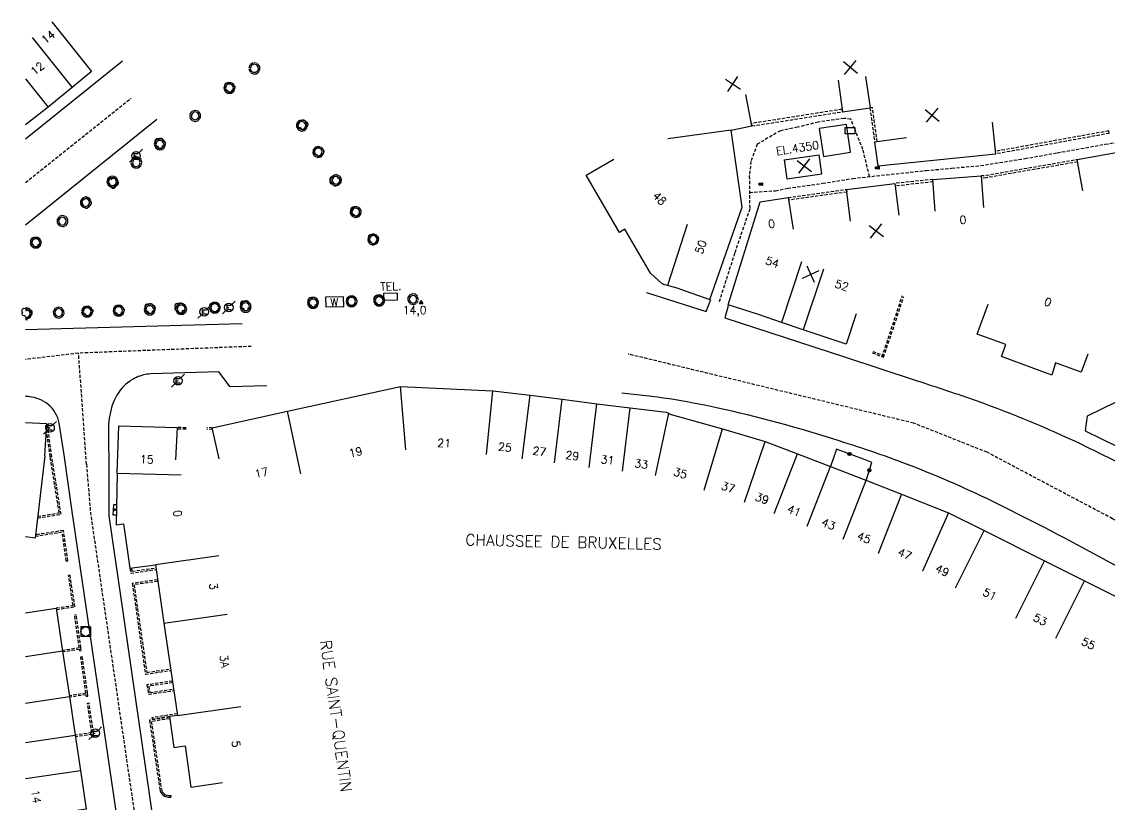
# Model space of a CAD drawing. Header units: millimetres. Extents: x 126999 to 128001, y 153000 to 154000.
# Drawn here: x 126999.4 to 127169.2, y 153793 to 153915.2 of the extents above; entities that cross this region are included whole.
import ezdxf
from ezdxf.enums import TextEntityAlignment as Align

# ---------------------------------------------------------------- set-up
doc = ezdxf.new("R2010")
doc.units = ezdxf.units.MM
doc.linetypes.add('DASHED', pattern=[0.75, 0.5, -0.25])
doc.layers.get('0').update_dxf_attribs({"linetype": 'CONTINUOUS'})
for name, color, linetype in [('W0001', 6, 'DASHED'), ('W0008', 7, 'CONTINUOUS'), ('W0100', 7, 'CONTINUOUS'), ('W0112', 1, 'DASHED'), ('W0300', 7, 'CONTINUOUS'), ('W0322', 7, 'CONTINUOUS'), ('W0400', 7, 'CONTINUOUS'), ('W0420', 7, 'CONTINUOUS'), ('W0471', 7, 'CONTINUOUS'), ('W0851', 7, 'CONTINUOUS'), ('W0984', 7, 'CONTINUOUS'), ('W0989', 7, 'CONTINUOUS'), ('W0991', 7, 'CONTINUOUS'), ('W1102', 7, 'CONTINUOUS'), ('W1471', 7, 'CONTINUOUS')]:
    doc.layers.add(name, color=color, linetype=linetype)
doc.styles.get("Standard").update_dxf_attribs({"font": 'romans.shx', "width": 0.85})

# ---------------------------------------------------------------- blocks, each defined once
blk = doc.blocks.new('t991o')
at = {"color": 0, "linetype": 'Continuous'}
for p, q in [((-1, 1), (1, -1)), ((-1, -1), (1, 1))]:
    blk.add_line(p, q, dxfattribs=at)
blk = doc.blocks.new('t322o')
at = {"color": 0, "linetype": 'Continuous'}
for radius in [0.25, 0.15]:
    blk.add_circle((0, 0), radius, dxfattribs=at)
blk = doc.blocks.new('T471')
for p, q in [((-0.333334, 0.333334), (-0.333334, -0.333334)), ((-0.333334, 0.333334), (0.333334, 0.333334)), ((-0.333334, 0), (0, 0)), ((0.500001, 0.500001), (1.000002, 1.000002)), ((-0.500001, -0.500001), (-1.000002, -1.000002)), ((-0.333334, -0.333334), (0.333334, -0.333334))]:
    blk.add_line(p, q)
blk.add_ellipse((0, 0), major_axis=(0.471405, 0.471405), ratio=1, start_param=5.4977871438, end_param=11.780972451)
blk = doc.blocks.new('T300')
for p, q in [((-0.8, 0.51), (-0.86, 0.34)), ((-0.86, 0.34), (-0.86, 0.17)), ((-0.86, 0.17), (-0.74, 0.06)), ((-0.69, 0.63), (-0.8, 0.51)), ((-0.8, -0.06), (-0.74, 0.06)), ((-0.74, 0.06), (-0.69, 0.11)), ((-0.57, 0.69), (-0.69, 0.63)), ((-0.46, 0.69), (-0.57, 0.69)), ((-0.29, 0.63), (-0.46, 0.69)), ((-0.29, 0.63), (-0.17, 0.74)), ((-0.23, 0.57), (-0.29, 0.63)), ((-0.17, 0.74), (-0.06, 0.8)), ((-0.06, 0.8), (0.06, 0.8)), ((0.06, 0.8), (0.23, 0.74)), ((0.23, 0.74), (0.34, 0.63)), ((0.34, 0.63), (0.4, 0.51)), ((0.46, 0.46), (0.34, 0.46)), ((0.4, 0.51), (0.4, 0.46)), ((0.57, 0.4), (0.46, 0.46)), ((0.57, 0.4), (0.69, 0.29)), ((0.69, 0.29), (0.74, 0.17)), ((0.74, 0.06), (0.69, -0.17)), ((0.74, 0.17), (0.74, 0.06)), ((-0.8, -0.17), (-0.8, -0.06)), ((-0.8, -0.23), (-0.8, -0.17)), ((-0.74, -0.34), (-0.8, -0.23)), ((-0.69, -0.4), (-0.74, -0.34)), ((-0.51, -0.46), (-0.69, -0.4)), ((-0.4, -0.46), (-0.51, -0.46)), ((-0.4, -0.46), (-0.34, -0.46)), ((-0.34, -0.46), (-0.34, -0.4)), ((-0.34, -0.51), (-0.34, -0.46)), ((-0.29, -0.63), (-0.34, -0.51)), ((-0.17, -0.74), (-0.29, -0.63)), ((-0.06, -0.8), (-0.17, -0.74)), ((0.06, -0.8), (-0.06, -0.8)), ((0.17, -0.74), (0.06, -0.8)), ((0.23, -0.69), (0.17, -0.74)), ((0.29, -0.46), (0.23, -0.46)), ((0.29, -0.63), (0.23, -0.69)), ((0.46, -0.4), (0.29, -0.46)), ((0.34, -0.51), (0.29, -0.63)), ((0.34, -0.51), (0.34, -0.46)), ((0.57, -0.34), (0.46, -0.4)), ((0.63, -0.29), (0.57, -0.34)), ((0.69, -0.17), (0.63, -0.29))]:
    blk.add_line(p, q)
blk = doc.blocks.new('T851')
for p, q in [((-0.25, -0.15), (0, 0.32)), ((0, 0.32), (0.25, -0.15)), ((-0.25, -0.15), (0.25, -0.15))]:
    blk.add_line(p, q)
for major_axis in [(-0.106, 0.106), (-0.0354, 0.0354), (-0.0236, 0.0236)]:
    blk.add_ellipse((0, 0), major_axis=major_axis, ratio=1, start_param=3.926991, end_param=10.210176)
blk = doc.blocks.new('T420')
for p, q in [((0.75, 0.75), (-0.75, 0.75)), ((-0.75, 0.75), (-0.75, -0.75)), ((0.75, 0.75), (0.75, -0.75)), ((0.75, -0.75), (-0.75, -0.75))]:
    blk.add_line(p, q)
blk.add_ellipse((0, 0), major_axis=(-0.53, 0.53), ratio=1, start_param=3.926991, end_param=10.210176)
blk = doc.blocks.new('T400')
for p, q in [((-0.15, 0.3), (0.15, 0.3)), ((-0.15, -0.25), (-0.15, 0.3)), ((-0.15, 0.15), (0.15, 0.15)), ((-0.15, 0), (0.15, 0)), ((0.15, 0.3), (0.15, -0.25)), ((-0.15, -0.15), (0.15, -0.15)), ((-0.15, -0.25), (-0.15, -0.3)), ((-0.15, -0.3), (0.15, -0.3)), ((0.15, -0.3), (0.15, -0.25))]:
    blk.add_line(p, q)
blk = doc.blocks.new('T1471')
at = {"color": 0, "linetype": 'Continuous', "flags": 128}
blk.add_lwpolyline([(-0.75, -0.5), (-0.75, 0.5), (0.75, 0.5), (0.75, -0.5), (-0.75, -0.5)], dxfattribs=at)

msp = doc.modelspace()

# ---------------------------------------------------------------- linework, layer by layer
at = {"layer": 'W0001'}
msp.add_line((127131.79, 153890.99), (127130.74, 153895.2), dxfattribs=at)
for points in [[(127000, 153890.09), (127016.47, 153903.24)], [(127130.74, 153895.2), (127129.48, 153898.42), (127128.86, 153899.93), (127127.78, 153900.08), (127123.76, 153899.49), (127120.53, 153898.68), (127117.87, 153898.15), (127114.25, 153896.05), (127113.27, 153893.37), (127113.01, 153891.07), (127113.07, 153885.93), (127110.72, 153879.03), (127108.27, 153871.38)], [(127113.04, 153888.5), (127117.08, 153888.79), (127119.02, 153889.19), (127124.45, 153889.94), (127129.15, 153890.7), (127134.42, 153891.28), (127140.6, 153891.94), (127144.6, 153892.3), (127149.13, 153892.71), (127156.07, 153893.81), (127161.09, 153894.7), (127168.58, 153896.04), (127177.21, 153897.45)], [(127387.44, 153719.79), (127267.12, 153784.97), (127169.72, 153837.57), (127150.15, 153847.94), (127138.65, 153852.5), (127138.65, 153852.5), (127138.65, 153852.5), (127094.09, 153863.28)]]:
    msp.add_lwpolyline(points, dxfattribs=at)
at = {"layer": 'W0001', "flags": 128}
for points in [[(127035.25, 153864.48), (127008.28, 153863.42), (127000, 153862.44)], [(127009.51, 153846.08), (127009.1, 153851.94), (127008.28, 153863.42), (127008.28, 153863.42)], [(127009.51, 153846.08), (127010.14, 153838.52), (127020.6, 153766.88), (127024.02, 153743.57), (127025.34, 153734.58), (127028.72, 153711.26), (127031.16, 153694.41), (127000, 153689.74)]]:
    msp.add_lwpolyline(points, dxfattribs=at)
at = {"layer": 'W0008'}
msp.add_lwpolyline([(127000, 153896.88), (127015.12, 153909.06)], dxfattribs=at)
at = {"layer": 'W0008', "flags": 128}
for points in [[(127020.51, 153899.88), (127000, 153883.39)], [(127096.96, 153872.88), (127106.28, 153869.9), (127106.99, 153871.82)], [(127000, 153867.1), (127033.82, 153868.03)], [(127012.99, 153844.62), (127013.02, 153838), (127014.85, 153825.51), (127021.04, 153782.74)]]:
    msp.add_lwpolyline(points, dxfattribs=at)
for points in [[(127109.72, 153870.8), (127109.2, 153868.96), (127127.86, 153862.83), (127139.04, 153859.17, -0.0067), (127148.56, 153855.97, -0.0253), (127164.76, 153849.24, -0.0045), (127170.41, 153846.47, 0.134), (127170.27, 153844.93, 0.1898), (127171.28, 153843.77), (127232.77, 153810.54), (127270.08, 153790.42), (127384.07, 153729.04), (127384.07, 153729.04)], [(127037.66, 153858.31), (127031.94, 153858.14), (127030.16, 153860.5), (127019.55, 153860.17, 0.0978), (127017.34, 153859.64, 0.0871), (127015.42, 153858.34, 0.1207), (127013.5, 153855.13, 0.0803), (127012.94, 153851.41), (127012.99, 153844.63)], [(127006.04, 153847.53), (127005.25, 153852.47, 0.1785), (127003.53, 153855.43, 0.1357), (127000.61, 153856.62, 0.012199), (127000, 153856.69)], [(127000, 153745.45), (127013.19, 153745.9), (127014.56, 153745.98), (127015.77, 153746.15, 0.1883), (127019.25, 153748.07, 0.2033), (127020.16, 153751.02), (127017.41, 153769.52), (127007.25, 153839.04), (127006.04, 153847.53), (127006.04, 153847.53)]]:
    msp.add_lwpolyline(points, format="xyb", dxfattribs=at)
at = {"layer": 'W0008'}
msp.add_lwpolyline([(127348.53, 153733.98), (127264.15, 153779.53), (127227.11, 153799.53), (127194.61, 153817.1), (127168.15, 153831.36, 0.0103), (127151.75, 153839.91, 0.0212), (127138.27, 153845.83, 0.0154), (127127.05, 153849.72, 0.0243), (127107.89, 153854.89, 0.032172), (127093.12, 153857.17, -16.56692), (127093.12, 153857.17)], format="xyb", dxfattribs=at)
at = {"layer": 'W0100'}
for p, q in [((127126.86, 153906.03), (127127.57, 153901.08)), ((127131.16, 153906.64), (127131.86, 153901.7)), ((127127.57, 153901.08), (127131.86, 153901.7)), ((127128.16, 153899.11), (127123.94, 153898.49)), ((127118.43, 153893.63), (127123.92, 153894.38)), ((127124.35, 153891.4), (127123.92, 153894.38)), ((127013.73, 153838.97), (127014.19, 153838.95)), ((127014.19, 153838.95), (127013.86, 153838.81)), ((127014.19, 153838.95), (127013.87, 153839.11))]:
    msp.add_line(p, q, dxfattribs=at)
at = {"layer": 'W0100', "flags": 128}
for points in [[(127010.29, 153907.39), (127010.29, 153907.39), (127010.29, 153907.39), (127007.29, 153904.91), (127003.53, 153901.85), (127000, 153899.06)], [(127058.09, 153872.77), (127055.89, 153872.75), (127055.9, 153871.71), (127058.1, 153871.73), (127058.09, 153872.77), (127058.09, 153872.77)], [(127049.69, 153870.7), (127049.66, 153872.2), (127046.84, 153872.14), (127046.88, 153870.64), (127049.69, 153870.7), (127049.69, 153870.7)], [(127165.87, 153863.24), (127164.83, 153860.43), (127160.84, 153861.9), (127160.26, 153859.97), (127152.37, 153862.89), (127153.06, 153864.75), (127148.57, 153866.4), (127150.31, 153871.09), (127150.31, 153871.09)], [(127129.71, 153869.57), (127128.14, 153864.83), (127121.44, 153867.04), (127118.01, 153868.2), (127114.46, 153869.46)], [(127030.23, 153846.91), (127029.15, 153851.78), (127040.88, 153854.36), (127058.57, 153858.2), (127072.95, 153857.54), (127078.77, 153856.85), (127083.81, 153856.22), (127089.21, 153855.5), (127094.42, 153854.91), (127100.03, 153854.19), (127100.45, 153854.07), (127100.46, 153853.93), (127108.82, 153851.62), (127115.5, 153849.62), (127120.51, 153847.73), (127125.66, 153845.73), (127131.19, 153843.6), (127136.77, 153841.43), (127144.13, 153838.49), (127149.7, 153835.73), (127159.08, 153831), (127165.35, 153827.89), (127174.2, 153823.45)], [(127170.26, 153855.78), (127165.76, 153853.61), (127165.46, 153851.27), (127170.54, 153848.79), (127183.91, 153855.22), (127187.29, 153848.19), (127191.8, 153850.36), (127191.8, 153850.36)], [(127003.02, 153847.37), (127003.31, 153852.39), (127000, 153852.52)], [(127003.02, 153847.37), (127001.51, 153834.56), (127000, 153834.73)], [(127014.32, 153844.69), (127014.32, 153844.69), (127014.13, 153836.63), (127015.3, 153836.75), (127016.31, 153829.83), (127020.3, 153830.39), (127021.6, 153821.27), (127023.74, 153806.86), (127022.48, 153806.68), (127023.17, 153801.84), (127024.9, 153802.09), (127025.83, 153795.67), (127030.78, 153796.38), (127030.78, 153796.38)], [(127014.17, 153838.13), (127013.67, 153838.15), (127013.78, 153839.79), (127014.21, 153839.78), (127014.21, 153839.78)], [(127000, 153822.9), (127004.8, 153823.61), (127005.78, 153816.88), (127006.86, 153809.82), (127007.75, 153803.79), (127008.56, 153798.26), (127009.45, 153792.23), (127004.5, 153791.5), (127004.5, 153791.5)]]:
    msp.add_lwpolyline(points, dxfattribs=at)
at = {"layer": 'W0100'}
for points in [[(127102.13, 153873.46), (127106.85, 153871.81), (127111.88, 153886.2), (127110.19, 153898.25), (127113.41, 153898.89), (127112.44, 153903.79)], [(127123.94, 153898.49), (127124.59, 153894.14), (127128.8, 153894.78), (127128.16, 153899.11)], [(127137.54, 153897.05), (127132.58, 153896.37), (127133.09, 153892.67), (127151.48, 153894.52), (127150.98, 153899.5)], [(127165.08, 153888.75), (127164.2, 153893.67), (127182.13, 153896.88)], [(127118.43, 153893.63), (127118.85, 153890.65), (127124.35, 153891.4)], [(127128.8, 153884.02), (127128.18, 153888.98), (127135.75, 153889.92), (127136.36, 153884.95)], [(127142.05, 153885.58), (127141.67, 153890.56), (127149.19, 153891.13), (127149.57, 153886.15)], [(127114.46, 153869.46), (127109.69, 153870.95), (127114.69, 153887.03), (127119.05, 153887.72), (127119.83, 153882.78)], [(127014.32, 153844.69), (127014.58, 153852.08), (127023.69, 153851.81), (127023.44, 153846.79), (127023.44, 153846.79)]]:
    msp.add_lwpolyline(points, dxfattribs=at)
at = {"layer": 'W0100', "flags": 128}
msp.add_lwpolyline([(127102.13, 153873.46), (127100.24, 153874.01, -0.1037), (127099.34, 153874.29), (127097.6, 153875.9), (127093.58, 153882.77), (127092.74, 153882.28), (127087.54, 153891.19), (127091.85, 153893.71), (127091.85, 153893.71)], format="xyb", dxfattribs=at)
at = {"layer": 'W0112'}
for p, q in [((127035.54, 153908.76), (127035.02, 153908.42)), ((127035.6, 153908.52), (127035.22, 153908.27)), ((127036.17, 153908.67), (127035.54, 153908.76)), ((127036.05, 153908.45), (127035.6, 153908.52)), ((127036.34, 153908.1), (127036.05, 153908.45)), ((127036.57, 153908.18), (127036.17, 153908.67)), ((127035.02, 153908.42), (127034.85, 153907.81)), ((127034.85, 153907.81), (127035.14, 153907.24)), ((127035.22, 153908.27), (127035.1, 153907.83)), ((127035.1, 153907.83), (127035.3, 153907.42)), ((127035.14, 153907.24), (127035.55, 153907.03)), ((127035.3, 153907.42), (127035.6, 153907.27)), ((127035.55, 153907.03), (127036.01, 153907.05)), ((127035.6, 153907.27), (127035.93, 153907.29)), ((127035.93, 153907.29), (127036.21, 153907.47)), ((127036.01, 153907.05), (127036.4, 153907.31)), ((127036.21, 153907.47), (127036.36, 153907.77)), ((127036.36, 153907.77), (127036.34, 153908.1)), ((127036.4, 153907.31), (127036.6, 153907.72)), ((127036.6, 153907.72), (127036.57, 153908.18)), ((127031.1, 153905.3), (127030.96, 153904.78)), ((127031.52, 153905.64), (127031.1, 153905.3)), ((127031.31, 153905.16), (127031.21, 153904.79)), ((127031.61, 153905.4), (127031.31, 153905.16)), ((127032.06, 153905.66), (127031.52, 153905.64)), ((127031.99, 153905.42), (127031.61, 153905.4)), ((127032.31, 153905.21), (127031.99, 153905.42)), ((127032.51, 153905.36), (127032.06, 153905.66)), ((127032.45, 153904.85), (127032.31, 153905.21)), ((127032.7, 153904.86), (127032.51, 153905.36)), ((127030.96, 153904.78), (127031.15, 153904.28)), ((127031.15, 153904.28), (127031.6, 153903.98)), ((127031.21, 153904.79), (127031.35, 153904.43)), ((127031.35, 153904.43), (127031.67, 153904.22)), ((127031.6, 153903.98), (127032.14, 153904.01)), ((127031.67, 153904.22), (127032.05, 153904.24)), ((127032.05, 153904.24), (127032.35, 153904.48)), ((127032.14, 153904.01), (127032.56, 153904.34)), ((127032.35, 153904.48), (127032.45, 153904.85)), ((127032.56, 153904.34), (127032.7, 153904.86)), ((127131.85, 153901.69), (127132.58, 153896.37)), ((127025.94, 153901.14), (127025.65, 153900.69)), ((127025.65, 153900.69), (127025.67, 153900.16)), ((127025.67, 153900.16), (127026.01, 153899.73)), ((127026.1, 153900.95), (127025.89, 153900.63)), ((127025.89, 153900.63), (127025.91, 153900.24)), ((127025.91, 153900.24), (127026.15, 153899.94)), ((127026.45, 153901.33), (127025.94, 153901.14)), ((127026.46, 153901.08), (127026.1, 153900.95)), ((127026.15, 153899.94), (127026.52, 153899.84)), ((127026.97, 153901.19), (127026.45, 153901.33)), ((127026.83, 153900.98), (127026.46, 153901.08)), ((127026.52, 153899.84), (127026.87, 153899.98)), ((127027.07, 153900.68), (127026.83, 153900.98)), ((127026.87, 153899.98), (127027.09, 153900.3)), ((127027.3, 153900.77), (127026.97, 153901.19)), ((127027.03, 153899.78), (127027.33, 153900.23)), ((127027.09, 153900.3), (127027.07, 153900.68)), ((127027.33, 153900.23), (127027.3, 153900.77)), ((127113.41, 153898.89), (127127.56, 153901.11)), ((127127.56, 153901.11), (127127.5, 153901.5)), ((127026.01, 153899.73), (127026.53, 153899.59)), ((127026.53, 153899.59), (127027.03, 153899.78)), ((127042.33, 153899.28), (127042.29, 153898.74)), ((127042.29, 153898.74), (127042.58, 153898.28)), ((127042.67, 153899.69), (127042.33, 153899.28)), ((127042.56, 153899.18), (127042.53, 153898.8)), ((127042.53, 153898.8), (127042.74, 153898.48)), ((127042.8, 153899.48), (127042.56, 153899.18)), ((127042.58, 153898.28), (127043.07, 153898.08)), ((127043.19, 153899.82), (127042.67, 153899.69)), ((127042.74, 153898.48), (127043.09, 153898.33)), ((127043.18, 153899.57), (127042.8, 153899.48)), ((127043.09, 153898.33), (127043.46, 153898.43)), ((127043.53, 153899.43), (127043.18, 153899.57)), ((127043.69, 153899.62), (127043.19, 153899.82)), ((127043.46, 153898.43), (127043.71, 153898.72)), ((127043.74, 153899.1), (127043.53, 153899.43)), ((127043.6, 153898.21), (127043.94, 153898.63)), ((127043.98, 153899.16), (127043.69, 153899.62)), ((127043.71, 153898.72), (127043.74, 153899.1)), ((127043.94, 153898.63), (127043.98, 153899.16)), ((127020.66, 153896.86), (127020.24, 153896.52)), ((127020.75, 153896.62), (127020.45, 153896.38)), ((127021.2, 153896.88), (127020.66, 153896.86)), ((127021.13, 153896.64), (127020.75, 153896.62)), ((127021.45, 153896.43), (127021.13, 153896.64)), ((127021.65, 153896.58), (127021.2, 153896.88)), ((127021.84, 153896.08), (127021.65, 153896.58)), ((127043.07, 153898.08), (127043.6, 153898.21)), ((127169.13, 153898.12), (127151.44, 153894.92)), ((127169.21, 153897.73), (127151.48, 153894.52)), ((127169.21, 153897.73), (127169.13, 153898.12)), ((127020.24, 153896.52), (127020.1, 153896)), ((127020.1, 153896), (127020.29, 153895.5)), ((127020.29, 153895.5), (127020.74, 153895.2)), ((127020.45, 153896.38), (127020.35, 153896.01)), ((127020.35, 153896.01), (127020.48, 153895.65)), ((127020.48, 153895.65), (127020.8, 153895.44)), ((127020.74, 153895.2), (127021.28, 153895.23)), ((127020.8, 153895.44), (127021.19, 153895.46)), ((127021.19, 153895.46), (127021.49, 153895.7)), ((127021.28, 153895.23), (127021.7, 153895.56)), ((127021.59, 153896.07), (127021.45, 153896.43)), ((127021.49, 153895.7), (127021.59, 153896.07)), ((127021.7, 153895.56), (127021.84, 153896.08)), ((127044.91, 153895.16), (127044.87, 153894.62)), ((127045.25, 153895.57), (127044.91, 153895.16)), ((127045.14, 153895.06), (127045.12, 153894.68)), ((127045.39, 153895.36), (127045.14, 153895.06)), ((127045.78, 153895.7), (127045.25, 153895.57)), ((127045.76, 153895.45), (127045.39, 153895.36)), ((127046.11, 153895.31), (127045.76, 153895.45)), ((127046.27, 153895.5), (127045.78, 153895.7)), ((127046.32, 153894.98), (127046.11, 153895.31)), ((127046.56, 153895.04), (127046.27, 153895.5)), ((127046.29, 153894.6), (127046.32, 153894.98)), ((127046.52, 153894.51), (127046.56, 153895.04)), ((127016.58, 153893.66), (127016.43, 153893.14)), ((127017, 153894), (127016.58, 153893.66)), ((127016.79, 153893.52), (127016.68, 153893.15)), ((127016.68, 153893.15), (127016.82, 153892.79)), ((127017.08, 153893.76), (127016.79, 153893.52)), ((127017.53, 153894.02), (127017, 153894)), ((127017.47, 153893.78), (127017.08, 153893.76)), ((127017.79, 153893.57), (127017.47, 153893.78)), ((127017.98, 153893.72), (127017.53, 153894.02)), ((127017.92, 153893.21), (127017.79, 153893.57)), ((127017.82, 153892.84), (127017.92, 153893.21)), ((127018.17, 153893.22), (127017.98, 153893.72)), ((127018.03, 153892.7), (127018.17, 153893.22)), ((127044.87, 153894.62), (127045.16, 153894.16)), ((127045.12, 153894.68), (127045.32, 153894.36)), ((127045.16, 153894.16), (127045.66, 153893.96)), ((127045.32, 153894.36), (127045.67, 153894.21)), ((127045.66, 153893.96), (127046.18, 153894.09)), ((127045.67, 153894.21), (127046.05, 153894.31)), ((127046.05, 153894.31), (127046.29, 153894.6)), ((127046.18, 153894.09), (127046.52, 153894.51)), ((127149.97, 153891.2), (127164.2, 153893.67)), ((127016.43, 153893.14), (127016.62, 153892.64)), ((127016.62, 153892.64), (127017.07, 153892.34)), ((127016.82, 153892.79), (127017.14, 153892.58)), ((127017.07, 153892.34), (127017.61, 153892.37)), ((127017.14, 153892.58), (127017.52, 153892.6)), ((127017.52, 153892.6), (127017.82, 153892.84)), ((127017.61, 153892.37), (127018.03, 153892.7)), ((127012.84, 153890.67), (127012.7, 153890.15)), ((127012.7, 153890.15), (127012.89, 153889.65)), ((127013.26, 153891), (127012.84, 153890.67)), ((127013.05, 153890.53), (127012.95, 153890.16)), ((127012.95, 153890.16), (127013.09, 153889.8)), ((127013.35, 153890.77), (127013.05, 153890.53)), ((127013.09, 153889.8), (127013.41, 153889.59)), ((127013.8, 153891.03), (127013.26, 153891)), ((127013.73, 153890.79), (127013.35, 153890.77)), ((127014.05, 153890.58), (127013.73, 153890.79)), ((127013.79, 153889.61), (127014.09, 153889.85)), ((127014.25, 153890.73), (127013.8, 153891.03)), ((127014.19, 153890.22), (127014.05, 153890.58)), ((127014.09, 153889.85), (127014.19, 153890.22)), ((127014.44, 153890.23), (127014.25, 153890.73)), ((127014.3, 153889.71), (127014.44, 153890.23)), ((127047.67, 153890.75), (127047.64, 153890.22)), ((127047.64, 153890.22), (127047.92, 153889.76)), ((127048.02, 153891.17), (127047.67, 153890.75)), ((127047.91, 153890.66), (127047.88, 153890.28)), ((127047.88, 153890.28), (127048.08, 153889.95)), ((127048.15, 153890.95), (127047.91, 153890.66)), ((127047.92, 153889.76), (127048.42, 153889.56)), ((127048.54, 153891.3), (127048.02, 153891.17)), ((127048.08, 153889.95), (127048.44, 153889.81)), ((127048.52, 153891.05), (127048.15, 153890.95)), ((127048.44, 153889.81), (127048.81, 153889.9)), ((127048.88, 153890.91), (127048.52, 153891.05)), ((127049.04, 153891.1), (127048.54, 153891.3)), ((127048.81, 153889.9), (127049.06, 153890.2)), ((127049.08, 153890.58), (127048.88, 153890.91)), ((127048.94, 153889.69), (127049.29, 153890.1)), ((127049.33, 153890.64), (127049.04, 153891.1)), ((127049.06, 153890.2), (127049.08, 153890.58)), ((127049.29, 153890.1), (127049.33, 153890.64)), ((127141.67, 153890.56), (127135.75, 153889.92)), ((127141.7, 153890.16), (127135.8, 153889.52)), ((127149.19, 153891.14), (127149.97, 153891.2)), ((127012.89, 153889.65), (127013.34, 153889.35)), ((127013.34, 153889.35), (127013.88, 153889.37)), ((127013.41, 153889.59), (127013.79, 153889.61)), ((127013.88, 153889.37), (127014.3, 153889.71)), ((127048.42, 153889.56), (127048.94, 153889.69)), ((127119.05, 153887.72), (127128.18, 153888.98)), ((127128.24, 153888.58), (127119.11, 153887.32)), ((127128.18, 153888.98), (127128.24, 153888.58)), ((127008.87, 153887.63), (127008.57, 153887.18)), ((127008.57, 153887.18), (127008.59, 153886.64)), ((127008.59, 153886.64), (127008.93, 153886.22)), ((127009.02, 153887.43), (127008.81, 153887.11)), ((127008.81, 153887.11), (127008.83, 153886.73)), ((127008.83, 153886.73), (127009.07, 153886.43)), ((127009.37, 153887.82), (127008.87, 153887.63)), ((127009.38, 153887.57), (127009.02, 153887.43)), ((127009.07, 153886.43), (127009.44, 153886.33)), ((127009.89, 153887.68), (127009.37, 153887.82)), ((127009.75, 153887.47), (127009.38, 153887.57)), ((127009.44, 153886.33), (127009.8, 153886.47)), ((127009.99, 153887.17), (127009.75, 153887.47)), ((127009.8, 153886.47), (127010.01, 153886.79)), ((127010.22, 153887.26), (127009.89, 153887.68)), ((127009.95, 153886.27), (127010.25, 153886.72)), ((127010.01, 153886.79), (127009.99, 153887.17)), ((127010.25, 153886.72), (127010.22, 153887.26)), ((127005.23, 153884.72), (127004.93, 153884.27)), ((127005.73, 153884.91), (127005.23, 153884.72)), ((127005.74, 153884.66), (127005.39, 153884.53)), ((127006.25, 153884.77), (127005.73, 153884.91)), ((127006.11, 153884.56), (127005.74, 153884.66)), ((127006.59, 153884.35), (127006.25, 153884.77)), ((127008.93, 153886.22), (127009.45, 153886.08)), ((127009.45, 153886.08), (127009.95, 153886.27)), ((127050.75, 153885.79), (127050.71, 153885.25)), ((127050.71, 153885.25), (127051, 153884.8)), ((127051.09, 153886.2), (127050.75, 153885.79)), ((127050.98, 153885.7), (127050.95, 153885.31)), ((127050.95, 153885.31), (127051.16, 153884.99)), ((127051.23, 153885.99), (127050.98, 153885.7)), ((127051, 153884.8), (127051.5, 153884.6)), ((127051.61, 153886.33), (127051.09, 153886.2)), ((127051.16, 153884.99), (127051.51, 153884.85)), ((127051.6, 153886.08), (127051.23, 153885.99)), ((127051.5, 153884.6), (127052.02, 153884.73)), ((127051.51, 153884.85), (127051.89, 153884.94)), ((127051.95, 153885.94), (127051.6, 153886.08)), ((127052.11, 153886.13), (127051.61, 153886.33)), ((127051.89, 153884.94), (127052.13, 153885.23)), ((127052.16, 153885.62), (127051.95, 153885.94)), ((127052.02, 153884.73), (127052.36, 153885.14)), ((127052.4, 153885.68), (127052.11, 153886.13)), ((127052.13, 153885.23), (127052.16, 153885.62)), ((127052.36, 153885.14), (127052.4, 153885.68)), ((127004.93, 153884.27), (127004.96, 153883.74)), ((127004.96, 153883.74), (127005.29, 153883.32)), ((127005.39, 153884.53), (127005.17, 153884.21)), ((127005.17, 153884.21), (127005.19, 153883.82)), ((127005.19, 153883.82), (127005.43, 153883.52)), ((127005.29, 153883.32), (127005.81, 153883.17)), ((127005.43, 153883.52), (127005.8, 153883.42)), ((127005.8, 153883.42), (127006.16, 153883.56)), ((127005.81, 153883.17), (127006.32, 153883.36)), ((127006.35, 153884.26), (127006.11, 153884.56)), ((127006.16, 153883.56), (127006.37, 153883.88)), ((127006.32, 153883.36), (127006.61, 153883.81)), ((127006.37, 153883.88), (127006.35, 153884.26)), ((127006.61, 153883.81), (127006.59, 153884.35)), ((127001.3, 153881.49), (127000.88, 153881.16)), ((127001.39, 153881.26), (127001.09, 153881.02)), ((127001.84, 153881.52), (127001.3, 153881.49)), ((127001.77, 153881.27), (127001.39, 153881.26)), ((127002.09, 153881.06), (127001.77, 153881.27)), ((127002.28, 153881.22), (127001.84, 153881.52)), ((127053.48, 153881.49), (127053.44, 153880.96)), ((127053.83, 153881.9), (127053.48, 153881.49)), ((127053.71, 153881.4), (127053.69, 153881.02)), ((127053.96, 153881.69), (127053.71, 153881.4)), ((127054.35, 153882.04), (127053.83, 153881.9)), ((127054.33, 153881.79), (127053.96, 153881.69)), ((127054.69, 153881.64), (127054.33, 153881.79)), ((127054.85, 153881.83), (127054.35, 153882.04)), ((127054.89, 153881.32), (127054.69, 153881.64)), ((127055.13, 153881.38), (127054.85, 153881.83)), ((127054.86, 153880.94), (127054.89, 153881.32)), ((127055.1, 153880.84), (127055.13, 153881.38)), ((127000.88, 153881.16), (127000.74, 153880.64)), ((127000.74, 153880.64), (127000.92, 153880.13)), ((127000.92, 153880.13), (127001.37, 153879.84)), ((127001.09, 153881.02), (127000.99, 153880.65)), ((127000.99, 153880.65), (127001.12, 153880.29)), ((127001.12, 153880.29), (127001.44, 153880.08)), ((127001.37, 153879.84), (127001.91, 153879.86)), ((127001.44, 153880.08), (127001.82, 153880.1)), ((127001.82, 153880.1), (127002.12, 153880.34)), ((127001.91, 153879.86), (127002.33, 153880.2)), ((127002.22, 153880.7), (127002.09, 153881.06)), ((127002.12, 153880.34), (127002.22, 153880.7)), ((127002.47, 153880.72), (127002.28, 153881.22)), ((127002.33, 153880.2), (127002.47, 153880.72)), ((127053.44, 153880.96), (127053.73, 153880.5)), ((127053.69, 153881.02), (127053.89, 153880.69)), ((127053.73, 153880.5), (127054.23, 153880.3)), ((127053.89, 153880.69), (127054.25, 153880.55)), ((127054.23, 153880.3), (127054.75, 153880.43)), ((127054.25, 153880.55), (127054.62, 153880.64)), ((127054.62, 153880.64), (127054.86, 153880.94)), ((127054.75, 153880.43), (127055.1, 153880.84)), ((127019.63, 153871.07), (127019.1, 153871.05)), ((127020.08, 153870.77), (127019.63, 153871.07)), ((127024.01, 153871.14), (127023.59, 153870.81)), ((127024.55, 153871.16), (127024.01, 153871.14)), ((127024.99, 153870.86), (127024.55, 153871.16)), ((127029.25, 153871.33), (127028.83, 153871)), ((127029.34, 153871.1), (127029.04, 153870.86)), ((127029.79, 153871.35), (127029.25, 153871.33)), ((127029.72, 153871.11), (127029.34, 153871.1)), ((127030.04, 153870.9), (127029.72, 153871.11)), ((127030.24, 153871.05), (127029.79, 153871.35)), ((127033.64, 153871.15), (127033.49, 153870.63)), ((127034.06, 153871.48), (127033.64, 153871.15)), ((127034.15, 153871.24), (127033.85, 153871.01)), ((127034.6, 153871.5), (127034.06, 153871.48)), ((127034.53, 153871.26), (127034.15, 153871.24)), ((127034.85, 153871.04), (127034.53, 153871.26)), ((127035.04, 153871.2), (127034.6, 153871.5)), ((127035.23, 153870.69), (127035.04, 153871.2)), ((127044.17, 153871.76), (127044.02, 153871.25)), ((127044.02, 153871.25), (127044.21, 153870.74)), ((127044.59, 153872.1), (127044.17, 153871.76)), ((127044.38, 153871.62), (127044.27, 153871.26)), ((127044.27, 153871.26), (127044.4, 153870.9)), ((127044.68, 153871.86), (127044.38, 153871.62)), ((127045.13, 153872.12), (127044.59, 153872.1)), ((127045.06, 153871.87), (127044.68, 153871.86)), ((127045.38, 153871.66), (127045.06, 153871.87)), ((127045.57, 153871.82), (127045.13, 153872.12)), ((127045.51, 153871.3), (127045.38, 153871.66)), ((127045.4, 153870.93), (127045.51, 153871.3)), ((127045.76, 153871.31), (127045.57, 153871.82)), ((127045.61, 153870.79), (127045.76, 153871.31)), ((127050.18, 153872), (127050.04, 153871.48)), ((127050.04, 153871.48), (127050.22, 153870.98)), ((127050.61, 153872.33), (127050.18, 153872)), ((127050.39, 153871.86), (127050.29, 153871.49)), ((127050.29, 153871.49), (127050.42, 153871.13)), ((127050.69, 153872.1), (127050.39, 153871.86)), ((127050.42, 153871.13), (127050.74, 153870.92)), ((127051.14, 153872.35), (127050.61, 153872.33)), ((127051.08, 153872.11), (127050.69, 153872.1)), ((127051.39, 153871.9), (127051.08, 153872.11)), ((127051.12, 153870.93), (127051.42, 153871.17)), ((127051.59, 153872.05), (127051.14, 153872.35)), ((127051.53, 153871.54), (127051.39, 153871.9)), ((127051.42, 153871.17), (127051.53, 153871.54)), ((127051.78, 153871.55), (127051.59, 153872.05)), ((127051.63, 153871.03), (127051.78, 153871.55)), ((127054.5, 153872.12), (127054.35, 153871.6)), ((127054.35, 153871.6), (127054.54, 153871.1)), ((127054.92, 153872.45), (127054.5, 153872.12)), ((127054.54, 153871.1), (127054.98, 153870.8)), ((127054.71, 153871.98), (127054.6, 153871.61)), ((127054.6, 153871.61), (127054.73, 153871.25)), ((127055.01, 153872.22), (127054.71, 153871.98)), ((127054.73, 153871.25), (127055.05, 153871.04)), ((127055.46, 153872.47), (127054.92, 153872.45)), ((127055.39, 153872.23), (127055.01, 153872.22)), ((127055.71, 153872.02), (127055.39, 153872.23)), ((127055.43, 153871.05), (127055.74, 153871.29)), ((127055.91, 153872.17), (127055.46, 153872.47)), ((127055.52, 153870.82), (127055.94, 153871.15)), ((127055.84, 153871.66), (127055.71, 153872.02)), ((127055.74, 153871.29), (127055.84, 153871.66)), ((127056.09, 153871.67), (127055.91, 153872.17)), ((127055.94, 153871.15), (127056.09, 153871.67)), ((127059.71, 153872.12), (127059.67, 153871.67)), ((127059.67, 153871.67), (127059.98, 153871.16)), ((127059.97, 153872.49), (127059.71, 153872.12)), ((127059.95, 153872.03), (127059.92, 153871.72)), ((127059.92, 153871.72), (127060.13, 153871.36)), ((127060.13, 153872.29), (127059.95, 153872.03)), ((127060.39, 153872.66), (127059.97, 153872.49)), ((127059.98, 153871.16), (127060.55, 153870.98)), ((127060.42, 153872.42), (127060.13, 153872.29)), ((127060.13, 153871.36), (127060.53, 153871.23)), ((127060.83, 153872.61), (127060.39, 153872.66)), ((127060.74, 153872.38), (127060.42, 153872.42)), ((127060.53, 153871.23), (127060.92, 153871.4)), ((127060.55, 153870.98), (127061.09, 153871.22)), ((127060.99, 153872.18), (127060.74, 153872.38)), ((127061.19, 153872.33), (127060.83, 153872.61)), ((127060.92, 153871.4), (127061.1, 153871.78)), ((127061.1, 153871.78), (127060.99, 153872.18)), ((127061.09, 153871.22), (127061.35, 153871.75)), ((127061.35, 153871.75), (127061.19, 153872.33)), ((127133.75, 153862.87), (127136.89, 153872.36)), ((127133.98, 153862.79), (127137.13, 153872.28)), ((127000.09, 153870.49), (127000, 153870.46)), ((127000.27, 153870.34), (127000, 153870.24)), ((127000.1, 153870.24), (127000, 153870.21)), ((127000.28, 153870.09), (127000, 153869.99)), ((127000.61, 153870.35), (127000.09, 153870.49)), ((127000.47, 153870.14), (127000.1, 153870.24)), ((127000.65, 153869.99), (127000.28, 153870.09)), ((127000.7, 153869.84), (127000.47, 153870.14)), ((127000.5, 153869.14), (127000.72, 153869.45)), ((127000.94, 153869.92), (127000.61, 153870.35)), ((127000.66, 153868.94), (127000.96, 153869.39)), ((127000.72, 153869.45), (127000.7, 153869.84)), ((127000.96, 153869.39), (127000.94, 153869.92)), ((127004.63, 153870.44), (127004.33, 153869.99)), ((127004.33, 153869.99), (127004.35, 153869.45)), ((127004.35, 153869.45), (127004.69, 153869.03)), ((127004.79, 153870.24), (127004.57, 153869.92)), ((127004.57, 153869.92), (127004.59, 153869.54)), ((127004.59, 153869.54), (127004.82, 153869.24)), ((127005.14, 153870.62), (127004.63, 153870.44)), ((127005.15, 153870.37), (127004.79, 153870.24)), ((127005.66, 153870.48), (127005.14, 153870.62)), ((127005.52, 153870.27), (127005.15, 153870.37)), ((127005.75, 153869.97), (127005.52, 153870.27)), ((127005.55, 153869.27), (127005.77, 153869.58)), ((127005.99, 153870.05), (127005.66, 153870.48)), ((127005.71, 153869.07), (127006.01, 153869.51)), ((127005.77, 153869.58), (127005.75, 153869.97)), ((127006.01, 153869.51), (127005.99, 153870.05)), ((127008.89, 153870.39), (127008.75, 153869.87)), ((127008.75, 153869.87), (127008.93, 153869.37)), ((127009.32, 153870.72), (127008.89, 153870.39)), ((127009.1, 153870.25), (127009, 153869.88)), ((127009, 153869.88), (127009.13, 153869.52)), ((127009.4, 153870.49), (127009.1, 153870.25)), ((127009.13, 153869.52), (127009.45, 153869.31)), ((127009.85, 153870.74), (127009.32, 153870.72)), ((127009.79, 153870.5), (127009.4, 153870.49)), ((127010.1, 153870.29), (127009.79, 153870.5)), ((127009.83, 153869.32), (127010.13, 153869.56)), ((127010.3, 153870.44), (127009.85, 153870.74)), ((127009.91, 153869.09), (127010.34, 153869.42)), ((127010.24, 153869.93), (127010.1, 153870.29)), ((127010.13, 153869.56), (127010.24, 153869.93)), ((127010.48, 153869.94), (127010.3, 153870.44)), ((127010.34, 153869.42), (127010.48, 153869.94)), ((127013.81, 153870.53), (127013.66, 153870.02)), ((127013.66, 153870.02), (127013.84, 153869.51)), ((127014.23, 153870.87), (127013.81, 153870.53)), ((127013.84, 153869.51), (127014.29, 153869.21)), ((127014.01, 153870.4), (127013.91, 153870.03)), ((127013.91, 153870.03), (127014.04, 153869.67)), ((127014.32, 153870.63), (127014.01, 153870.4)), ((127014.04, 153869.67), (127014.36, 153869.45)), ((127014.77, 153870.89), (127014.23, 153870.87)), ((127014.7, 153870.65), (127014.32, 153870.63)), ((127014.36, 153869.45), (127014.74, 153869.47)), ((127015.02, 153870.43), (127014.7, 153870.65)), ((127014.74, 153869.47), (127015.04, 153869.7)), ((127015.21, 153870.59), (127014.77, 153870.89)), ((127014.83, 153869.23), (127015.25, 153869.56)), ((127015.15, 153870.07), (127015.02, 153870.43)), ((127015.04, 153869.7), (127015.15, 153870.07)), ((127015.4, 153870.08), (127015.21, 153870.59)), ((127015.25, 153869.56), (127015.4, 153870.08)), ((127018.67, 153870.72), (127018.53, 153870.2)), ((127018.53, 153870.2), (127018.71, 153869.7)), ((127019.1, 153871.05), (127018.67, 153870.72)), ((127018.71, 153869.7), (127019.16, 153869.4)), ((127018.88, 153870.58), (127018.77, 153870.21)), ((127018.77, 153870.21), (127018.91, 153869.85)), ((127019.18, 153870.82), (127018.88, 153870.58)), ((127018.91, 153869.85), (127019.22, 153869.64)), ((127019.16, 153869.4), (127019.69, 153869.42)), ((127019.56, 153870.83), (127019.18, 153870.82)), ((127019.22, 153869.64), (127019.61, 153869.65)), ((127019.88, 153870.62), (127019.56, 153870.83)), ((127019.61, 153869.65), (127019.91, 153869.89)), ((127019.69, 153869.42), (127020.12, 153869.75)), ((127020.01, 153870.26), (127019.88, 153870.62)), ((127019.91, 153869.89), (127020.01, 153870.26)), ((127020.26, 153870.27), (127020.08, 153870.77)), ((127020.12, 153869.75), (127020.26, 153870.27)), ((127023.59, 153870.81), (127023.44, 153870.29)), ((127023.44, 153870.29), (127023.62, 153869.79)), ((127023.62, 153869.79), (127024.07, 153869.49)), ((127023.79, 153870.67), (127023.69, 153870.3)), ((127023.69, 153870.3), (127023.82, 153869.94)), ((127024.1, 153870.91), (127023.79, 153870.67)), ((127023.82, 153869.94), (127024.14, 153869.73)), ((127024.07, 153869.49), (127024.61, 153869.51)), ((127024.48, 153870.92), (127024.1, 153870.91)), ((127024.14, 153869.73), (127024.52, 153869.74)), ((127024.8, 153870.71), (127024.48, 153870.92)), ((127024.52, 153869.74), (127024.82, 153869.98)), ((127024.61, 153869.51), (127025.03, 153869.84)), ((127024.93, 153870.35), (127024.8, 153870.71)), ((127024.82, 153869.98), (127024.93, 153870.35)), ((127025.18, 153870.36), (127024.99, 153870.86)), ((127025.03, 153869.84), (127025.18, 153870.36)), ((127028.83, 153871), (127028.68, 153870.48)), ((127028.68, 153870.48), (127028.87, 153869.98)), ((127028.87, 153869.98), (127029.31, 153869.68)), ((127029.04, 153870.86), (127028.93, 153870.49)), ((127028.93, 153870.49), (127029.06, 153870.13)), ((127029.06, 153870.13), (127029.38, 153869.92)), ((127029.31, 153869.68), (127029.85, 153869.7)), ((127029.38, 153869.92), (127029.76, 153869.93)), ((127029.76, 153869.93), (127030.07, 153870.17)), ((127029.85, 153869.7), (127030.27, 153870.03)), ((127030.17, 153870.54), (127030.04, 153870.9)), ((127030.07, 153870.17), (127030.17, 153870.54)), ((127030.42, 153870.55), (127030.24, 153871.05)), ((127030.27, 153870.03), (127030.42, 153870.55)), ((127033.49, 153870.63), (127033.67, 153870.12)), ((127033.67, 153870.12), (127034.12, 153869.82)), ((127033.85, 153871.01), (127033.74, 153870.64)), ((127033.74, 153870.64), (127033.87, 153870.28)), ((127033.87, 153870.28), (127034.19, 153870.06)), ((127034.12, 153869.82), (127034.66, 153869.84)), ((127034.19, 153870.06), (127034.57, 153870.08)), ((127034.57, 153870.08), (127034.87, 153870.31)), ((127034.66, 153869.84), (127035.08, 153870.17)), ((127034.98, 153870.68), (127034.85, 153871.04)), ((127034.87, 153870.31), (127034.98, 153870.68)), ((127035.08, 153870.17), (127035.23, 153870.69)), ((127044.21, 153870.74), (127044.65, 153870.44)), ((127044.4, 153870.9), (127044.72, 153870.68)), ((127044.65, 153870.44), (127045.19, 153870.46)), ((127044.72, 153870.68), (127045.1, 153870.7)), ((127045.1, 153870.7), (127045.4, 153870.93)), ((127045.19, 153870.46), (127045.61, 153870.79)), ((127050.22, 153870.98), (127050.67, 153870.68)), ((127050.67, 153870.68), (127051.2, 153870.7)), ((127050.74, 153870.92), (127051.12, 153870.93)), ((127051.2, 153870.7), (127051.63, 153871.03)), ((127054.98, 153870.8), (127055.52, 153870.82)), ((127055.05, 153871.04), (127055.43, 153871.05)), ((127000, 153869.05), (127000.14, 153869)), ((127000, 153868.95), (127000.32, 153868.85)), ((127000, 153868.8), (127000.15, 153868.76)), ((127000, 153868.7), (127000.33, 153868.6)), ((127000.14, 153869), (127000.5, 153869.14)), ((127000.15, 153868.76), (127000.66, 153868.94)), ((127000.32, 153868.85), (127000.68, 153868.99)), ((127004.69, 153869.03), (127005.2, 153868.88)), ((127004.82, 153869.24), (127005.19, 153869.13)), ((127005.19, 153869.13), (127005.55, 153869.27)), ((127005.2, 153868.88), (127005.71, 153869.07)), ((127008.93, 153869.37), (127009.38, 153869.07)), ((127009.38, 153869.07), (127009.91, 153869.09)), ((127009.45, 153869.31), (127009.83, 153869.32)), ((127014.29, 153869.21), (127014.83, 153869.23)), ((127132.19, 153863.47), (127133.98, 153862.79)), ((127132.27, 153863.7), (127134.07, 153863.02)), ((127003.84, 153847.25), (127003.17, 153852.2)), ((127004.09, 153847.28), (127003.41, 153852.24)), ((127025.07, 153851.78), (127023.7, 153851.8)), ((127025.07, 153851.53), (127023.7, 153851.55)), ((127029.16, 153851.79), (127028.32, 153851.74)), ((127029.18, 153851.54), (127028.33, 153851.49)), ((127005.26, 153838.49), (127003.85, 153847.24)), ((127005.55, 153838.28), (127004.09, 153847.28)), ((127001.88, 153837.69), (127005.55, 153838.28)), ((127001.91, 153837.95), (127005.26, 153838.49)), ((127005.92, 153835.75), (127001.57, 153835.05)), ((127005.71, 153835.46), (127001.61, 153834.8)), ((127006.36, 153830.97), (127005.71, 153835.46)), ((127006.61, 153831.01), (127005.92, 153835.75)), ((127007.43, 153824.04), (127006.72, 153828.69)), ((127007.71, 153823.83), (127006.96, 153828.73)), ((127016.31, 153829.83), (127016.41, 153829.07)), ((127016.41, 153829.07), (127020.4, 153829.65)), ((127016.56, 153829.86), (127016.62, 153829.36)), ((127016.62, 153829.36), (127020.37, 153829.9)), ((127020.59, 153828.04), (127016.67, 153827.46)), ((127016.67, 153827.46), (127018.71, 153813.3)), ((127020.63, 153827.79), (127016.95, 153827.25)), ((127016.95, 153827.25), (127018.93, 153813.58)), ((127004.8, 153823.65), (127007.43, 153824.04)), ((127004.83, 153823.4), (127007.71, 153823.83)), ((127008.4, 153817.41), (127007.66, 153822.59)), ((127008.65, 153817.44), (127007.9, 153822.62)), ((127008.4, 153817.4), (127005.78, 153817.01)), ((127008.44, 153817.16), (127005.82, 153816.77)), ((127008.4, 153817.4), (127008.4, 153817.41)), ((127008.46, 153816.96), (127008.44, 153817.16)), ((127008.71, 153816.99), (127008.65, 153817.44)), ((127009.43, 153810.33), (127008.61, 153816.02)), ((127009.68, 153810.37), (127008.86, 153816.06)), ((127018.71, 153813.3), (127022.69, 153813.89)), ((127018.93, 153813.58), (127022.66, 153814.14)), ((127022.94, 153812.23), (127018.94, 153811.63)), ((127022.98, 153811.98), (127019.24, 153811.42)), ((127009.43, 153810.33), (127006.84, 153809.94)), ((127009.45, 153810.08), (127006.87, 153809.7)), ((127009.43, 153810.33), (127009.43, 153810.35)), ((127009.47, 153809.86), (127009.45, 153810.08)), ((127009.72, 153809.88), (127009.68, 153810.37)), ((127018.94, 153811.63), (127019.22, 153810.16)), ((127019.22, 153810.16), (127023.16, 153810.74)), ((127019.24, 153811.42), (127019.42, 153810.44)), ((127019.42, 153810.44), (127023.12, 153810.99)), ((127010.35, 153804.15), (127009.67, 153808.8)), ((127010.6, 153804.19), (127009.92, 153808.84)), ((127022.49, 153806.57), (127019.36, 153806.12)), ((127023.7, 153807.13), (127019.72, 153806.51)), ((127022.48, 153806.68), (127019.75, 153806.26)), ((127019.36, 153806.12), (127020.97, 153795.33)), ((127022.53, 153806.33), (127019.64, 153805.91)), ((127019.64, 153805.91), (127021.21, 153795.37)), ((127010.35, 153804.15), (127007.75, 153803.77)), ((127010.4, 153803.91), (127007.79, 153803.53)), ((127010.48, 153803.46), (127010.4, 153803.91)), ((127010.72, 153803.51), (127010.6, 153804.19)), ((127020.97, 153795.33), (127021.03, 153795.08)), ((127021.03, 153795.08), (127021.15, 153794.83)), ((127021.15, 153794.83), (127021.3, 153794.6)), ((127021.21, 153795.37), (127021.27, 153795.16)), ((127021.27, 153795.16), (127021.36, 153794.95)), ((127021.36, 153794.95), (127021.5, 153794.76)), ((127021.5, 153794.76), (127021.65, 153794.6)), ((127021.3, 153794.6), (127021.5, 153794.41)), ((127021.5, 153794.41), (127021.72, 153794.26)), ((127021.65, 153794.6), (127021.83, 153794.49)), ((127021.72, 153794.26), (127021.89, 153794.19)), ((127021.83, 153794.49), (127021.97, 153794.43)), ((127021.89, 153794.19), (127022.08, 153794.14)), ((127021.97, 153794.43), (127022.13, 153794.39)), ((127022.08, 153794.14), (127022.27, 153794.12)), ((127022.13, 153794.39), (127022.3, 153794.36)), ((127022.27, 153794.12), (127022.47, 153794.1)), ((127022.3, 153794.36), (127022.48, 153794.35)), ((127022.47, 153794.1), (127022.67, 153794.09)), ((127022.48, 153794.35), (127022.68, 153794.34))]:
    msp.add_line(p, q, dxfattribs=at)
for points in [[(127132.98, 153896.42), (127132.25, 153901.75), (127131.86, 153901.7)], [(127127.5, 153901.5), (127113.35, 153899.28), (127113.41, 153898.89)], [(127164.27, 153893.28), (127150.02, 153890.81), (127149.22, 153890.74)], [(127003.85, 153847.24), (127004.09, 153847.28)], [(127001.57, 153835.05), (127001.61, 153834.8)], [(127006.36, 153830.97), (127006.61, 153831.01)], [(127006.96, 153828.73), (127006.72, 153828.69)], [(127020.59, 153828.04), (127020.63, 153827.79)], [(127004.8, 153823.65), (127004.83, 153823.4)], [(127007.66, 153822.59), (127007.9, 153822.62)], [(127005.78, 153817.01), (127005.82, 153816.77)], [(127008.46, 153816.96), (127008.71, 153816.99)], [(127008.61, 153816.02), (127008.86, 153816.06)], [(127009.47, 153809.86), (127009.72, 153809.88)], [(127009.67, 153808.8), (127009.92, 153808.84)], [(127019.72, 153806.51), (127019.75, 153806.26)], [(127010.72, 153803.51), (127010.48, 153803.46)], [(127022.68, 153794.34), (127022.67, 153794.09)]]:
    msp.add_lwpolyline(points, dxfattribs=at)
at = {"layer": 'W0322', "flags": 128}
msp.add_lwpolyline([(127131.3, 153843.71), (127132.13, 153846.33), (127130.85, 153846.87), (127126.64, 153848.42), (127125.66, 153845.73), (127125.66, 153845.73)], dxfattribs=at)
at = {"layer": 'W1102'}
msp.add_line((127110.19, 153898.25), (127100.29, 153896.86), dxfattribs=at)
at = {"layer": 'W1102', "flags": 128}
for points in [[(127004.11, 153915.16), (127010.32, 153907.41), (127010.32, 153907.41)], [(127001.04, 153912.72), (127007.29, 153904.91), (127007.29, 153904.91)], [(127000, 153906.25), (127003.53, 153901.85), (127003.53, 153901.85)], [(127103.33, 153883.52), (127100.24, 153874.01), (127100.24, 153874.01)], [(127121.17, 153877.69), (127118.01, 153868.2), (127118.01, 153868.2)], [(127124.6, 153876.53), (127121.44, 153867.04), (127121.44, 153867.04)], [(127059.4, 153848.32), (127058.57, 153858.2), (127058.57, 153858.2)], [(127071.95, 153847.59), (127072.95, 153857.54), (127072.95, 153857.54)], [(127077.55, 153846.92), (127078.77, 153856.85), (127078.77, 153856.85)], [(127082.59, 153846.3), (127083.81, 153856.22), (127083.81, 153856.22)], [(127043, 153844.59), (127040.88, 153854.36), (127040.88, 153854.36)], [(127087.99, 153845.57), (127089.21, 153855.5), (127089.21, 153855.5)], [(127093.19, 153844.99), (127094.42, 153854.91), (127094.42, 153854.91)], [(127098.36, 153844.32), (127100.45, 153854.07), (127100.45, 153854.07)], [(127105.95, 153842.05), (127108.82, 153851.62), (127108.82, 153851.62)], [(127112.24, 153840.18), (127115.5, 153849.62), (127115.5, 153849.62)], [(127116.87, 153838.41), (127120.51, 153847.73), (127120.51, 153847.73)], [(127122.02, 153836.41), (127125.66, 153845.73), (127125.66, 153845.73)], [(127014.32, 153844.69), (127024.32, 153844.45), (127024.32, 153844.45)], [(127127.66, 153834.4), (127131.3, 153843.71), (127131.3, 153843.71)], [(127136.77, 153841.43), (127133.12, 153832.12), (127133.12, 153832.12)], [(127144.13, 153838.49), (127140.06, 153829.36), (127140.06, 153829.36)], [(127145.22, 153826.79), (127149.7, 153835.73), (127149.7, 153835.73)], [(127030.2, 153831.8), (127020.3, 153830.39), (127020.3, 153830.39)], [(127154.6, 153822.06), (127159.08, 153831), (127159.08, 153831)], [(127160.86, 153818.95), (127165.35, 153827.89), (127165.35, 153827.89)], [(127021.6, 153821.27), (127031.5, 153822.68), (127031.5, 153822.68)], [(127005.78, 153816.88), (127000, 153816.02)], [(127000, 153808.8), (127006.86, 153809.82), (127006.86, 153809.82)], [(127023.74, 153806.86), (127033.64, 153808.27), (127033.64, 153808.27)], [(127000, 153802.64), (127007.75, 153803.79), (127007.75, 153803.79)], [(127000, 153796.99), (127008.56, 153798.26), (127008.56, 153798.26)]]:
    msp.add_lwpolyline(points, dxfattribs=at)

# ---------------------------------------------------------------- block references
at = {"layer": 'W0300', "rotation": 0.009719999999960925}
for p in [(127031.93, 153904.87), (127043.35, 153899.06), (127021.05, 153896.17), (127045.86, 153894.84), (127013.71, 153889.93), (127048.36, 153890.28), (127009.52, 153886.82), (127051.63, 153885.54), (127001.66, 153880.72), (127054.36, 153881.21), (127019.49, 153870.39), (127024.18, 153870.47), (127029.57, 153870.5), (127034.41, 153870.84), (127044.96, 153871.37), (127050.98, 153871.49), (127055.22, 153871.66), (127000.27, 153869.72), (127009.75, 153869.96), (127014.65, 153870.1)]:
    msp.add_blockref('T300', p, dxfattribs=at)
at = {"layer": 'W0322'}
for p, rotation in [((127128.64, 153847.68), 159.8009900727433), ((127131.75, 153845.14), 72.34287479168275)]:
    msp.add_blockref('t322o', p, dxfattribs=dict(at, rotation=rotation))
at = {"layer": 'W0400', "rotation": 90}
for p in [(127133.01, 153892.36), (127114.83, 153889.79)]:
    msp.add_blockref('T400', p, dxfattribs=at)
at = {"layer": 'W0420'}
msp.add_blockref('T420', (127009.4, 153819.96), dxfattribs=at)
at = {"layer": 'W0471'}
for p, rotation in [((127017.25, 153894.25), 0.009719999999960925), ((127031.75, 153870.56), 0.009719999999960925), ((127027.9, 153869.87), 0.009719999999960925), ((127023.81, 153859.12), 0.009719999999960925), ((127003.83, 153851.77), 0.009719999999960925), ((127003.83, 153851.77), 0.0097)]:
    msp.add_blockref('T471', p, dxfattribs=dict(at, rotation=rotation))
msp.add_blockref('T471', (127010.88, 153804.08), dxfattribs=at)
at = {"layer": 'W0851', "rotation": 0.009719999999960925}
msp.add_blockref('T851', (127061.76, 153871.35), dxfattribs=at)
at = {"layer": 'W0991'}
for p, rotation in [((127128.79, 153908.04), 5.750229473370187), ((127110.44, 153905.43), 11.23144529727404), ((127141.58, 153900.56), 5.750229473370187), ((127121.59, 153892.65), 7.825415705798209), ((127132.82, 153882.5), 7.047810093722211), ((127122.62, 153875.74), 69.553078592391)]:
    msp.add_blockref('t991o', p, dxfattribs=dict(at, rotation=rotation))
at = {"layer": 'W1471'}
msp.add_blockref('T1471', (127128.71, 153898.14), dxfattribs=at)

# ---------------------------------------------------------------- texts
at = {"layer": 'W0984'}
for s, rotation, p in [('EL.4350', 8.6042, (127120.54, 153895.45)), ('TEL.', 1.5145, (127057.03, 153873.87)), ('W', 1.5145, (127048.21, 153871.38))]:
    msp.add_text(s, height=1.25, rotation=rotation, dxfattribs=at).set_placement(p, align=Align.MIDDLE)
at = {"layer": 'W0989'}
for s, rotation, p in [('CHAUSSEE DE BRUXELLES', 358.7346, (127084.01, 153833.95)), ('RUE SAINT-QUENTIN', 277.9004, (127048.41, 153806.76))]:
    msp.add_text(s, height=1.75, rotation=rotation, dxfattribs=at).set_placement(p, align=Align.MIDDLE)
at = {"layer": 'W0991'}
for s, rotation, p in [('14', 38.5473, (127003.53, 153912.78)), ('12', 39.1272, (127001.84, 153907.86)), ('48', 313.7688, (127099.01, 153887.59)), ('0', 4.3501, (127146.36, 153884.23)), ('0', 9.0228, (127116.48, 153883.62)), ('50', 70.7258, (127105.43, 153880)), ('54', 341.5236, (127116.61, 153877.63)), ('52', 341.6816, (127127.46, 153874)), ('0', 339.8156, (127159.63, 153871.39)), ('14,0', 0.0097, (127060.76, 153869.96)), ('21', 357.3531, (127065.37, 153849.38)), ('25', 353.2373, (127074.86, 153848.75)), ('15', 358.2836, (127018.93, 153846.84)), ('19', 12.256, (127051.53, 153847.97)), ('27', 352.9178, (127080.24, 153848.1)), ('29', 352.3495, (127085.38, 153847.43)), ('31', 353.6089, (127090.87, 153846.76)), ('33', 352.6729, (127096.14, 153846.12)), ('17', 12.4188, (127036.84, 153844.77)), ('35', 343.7118, (127102.25, 153844.69)), ('37', 343.3203, (127109.72, 153842.48)), ('39', 339.2649, (127115, 153840.73)), ('41', 338.761, (127120.01, 153838.8)), ('0', 277.6236, (127023.74, 153838.39)), ('43', 339.003, (127125.38, 153836.73)), ('45', 338.6885, (127130.92, 153834.59)), ('47', 338.2135, (127137.29, 153832.06)), ('49', 333.7119, (127143.15, 153829.49)), ('3', 278.1145, (127029.36, 153827.03)), ('51', 333.2311, (127150.56, 153825.78)), ('53', 333.6128, (127158.43, 153821.83)), ('55', 333.3679, (127165.96, 153818.08)), ('3A', 278.44, (127031.07, 153815.32)), ('5', 277.327, (127032.88, 153802.41)), ('14', 278.4015, (127001.65, 153794.19))]:
    msp.add_text(s, height=1.25, rotation=rotation, dxfattribs=at).set_placement(p, align=Align.MIDDLE)

doc.saveas('drawing.dxf')
